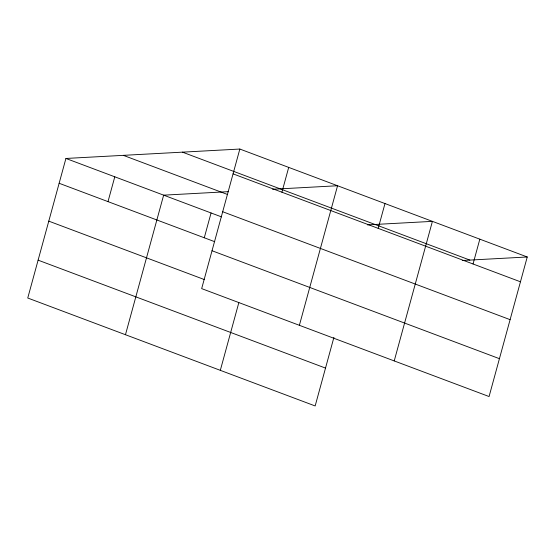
<?xml version="1.0" encoding="UTF-8"?>
<svg xmlns="http://www.w3.org/2000/svg" width="555" height="555" viewBox="0 0 555 555"><rect width="100%" height="100%" fill="white"/><g stroke="black" fill="none" stroke-linecap="round" stroke-linejoin="round"><path stroke-width="0.83" d="M239.843 149.045L201.666 288.614L489.073 396.541L527.25 256.979L239.843 149.045L65.927 158.459L27.75 298.021L315.157 405.955L333.916 337.371M108.003 201.625L114.788 176.809M125.465 334.721L163.649 195.159L228.639 191.642M204.282 237.776L211.066 212.967M220.314 370.338L238.844 302.586M281.912 192.21L288.704 167.395M299.381 325.306L337.565 185.745L272.567 189.262M378.198 228.369L384.983 203.553M394.223 360.923L432.407 221.362L367.41 224.879M473.04 263.986L479.825 239.17M462.253 260.496L527.25 256.979M182.449 152.153L469.856 260.08M233.058 173.861L520.458 281.794M123.321 155.351L227.467 194.465M222.694 211.732L510.1 319.659M65.927 158.459L221.521 216.887M59.142 183.275L214.729 241.702M212.024 250.742L499.431 358.676M48.784 221.14L204.372 279.567M38.108 260.156L325.514 368.083"/></g></svg>
